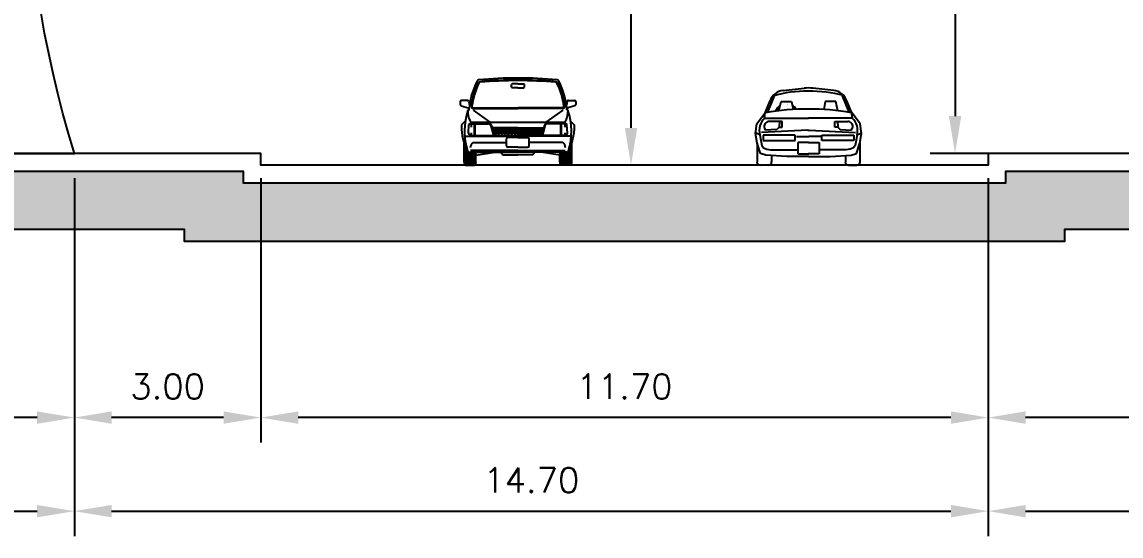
# Model space of a CAD drawing. Header units: millimetres. Extents: x 462 to 740, y -508 to -73.
# Drawn here: x 707.17 to 724.84, y -503.81 to -495.54 of the extents above; entities that cross this region are included whole.
import ezdxf

# ---------------------------------------------------------------- set-up
doc = ezdxf.new("R2010")
doc.units = ezdxf.units.MM
doc.header["$LTSCALE"] = 0.1
doc.header["$PDMODE"] = 3
doc.header["$PDSIZE"] = 0.005
for name, color, linetype in [('COTAS', 6, 'Continuous'), ('Parede alta', 5, 'Continuous'), ('VEICULO', 7, 'Continuous')]:
    doc.layers.add(name, color=color, linetype=linetype)
doc.styles.add('RO-00', font='romans.shx')
doc.dimstyles.new('COTAS-300', dxfattribs={"dimscale": 0, "dimtxt": 0.4, "dimasz": 0.6, "dimexe": 0.4, "dimexo": 0.4, "dimgap": 0.3, "dimtad": 1, "dimzin": 1, "dimdsep": 46, "dimtxsty": 'RO-00', "dimcen": 2.5, "dimclrd": 6, "dimclre": 6, "dimclrt": 2, "dimadec": 0, "dimazin": 0, "dimtfac": 1, "dimtmove": 2, "dimatfit": 2, "dimfxl": 1, "dimtolj": 1, "dimtzin": 0, "dimarcsym": 0})

# ---------------------------------------------------------------- blocks, each defined once
blk = doc.blocks.new('CARRO3')
for p, q in [((-42.1, 121.6), (-8, 125.4)), ((40.5, 121.6), (6.5, 125.4)), ((-66.8, 86.3), (-56.1, 112.8)), ((65.3, 86.3), (54.5, 112.8)), ((-70.7, 86.3), (-63.5, 105.1)), ((-48.9, 88.8), (-45.3, 103.9)), ((-45.3, 103.9), (-28.2, 103.9)), ((-28.2, 103.9), (-25.6, 91)), ((26.6, 103.9), (24, 91)), ((43.8, 103.9), (26.6, 103.9)), ((47.3, 88.8), (43.8, 103.9)), ((69.2, 86.3), (61.9, 105.1)), ((-85, 67.6), (-70.7, 86.3)), ((-72.3, 76.8), (-71.2, 85.7)), ((-72.1, 76.8), (-0.6, 76.8)), ((70.5, 76.8), (-0.9, 76.8)), ((83.5, 67.6), (69.2, 86.3)), ((70.8, 76.8), (69.6, 85.7)), ((-87.4, 51.6), (-85, 67.6)), ((-1.9, 57), (-77.6, 53.1)), ((-70.7, 57.2), (-72.1, 60.1)), ((-52.5, 58.4), (-70.7, 57.2)), ((-48.1, 71.3), (-65.1, 71.3)), ((-48.4, 61.7), (-52.5, 58.4)), ((-48.1, 71.3), (-48.4, 61.7)), ((-48.4, 61.7), (-43.7, 61.7)), ((-43.7, 71.3), (-48.1, 71.3)), ((-43.7, 61.7), (-43.7, 71.3)), ((-1.9, 57), (0.4, 57)), ((0.4, 57), (76.1, 53.1)), ((42.1, 61.7), (42.1, 71.3)), ((42.1, 71.3), (46.5, 71.3)), ((46.9, 61.7), (42.1, 61.7)), ((46.5, 71.3), (46.9, 61.7)), ((46.5, 71.3), (63.6, 71.3)), ((46.9, 61.7), (51, 58.4)), ((51, 58.4), (69.2, 57.2)), ((69.2, 57.2), (70.6, 60.1)), ((85.8, 51.6), (83.5, 67.6)), ((-84.7, 36.1), (-87.4, 51.6)), ((-80, 49.4), (-85.9, 52)), ((-84.7, 36.1), (-84.7, 5.2)), ((-79.2, 18.8), (-84.7, 36.1)), ((-80, 49.4), (-76.7, 32)), ((-74.5, 48.7), (-74.5, 40.1)), ((-72.9, 48.7), (-74.5, 48.7)), ((-74.5, 40.1), (-22.4, 40.1)), ((-22.4, 48.7), (-72.9, 48.7)), ((-22.4, 40.1), (-22.4, 48.7)), ((-20.2, 46.7), (-1.6, 46.7)), ((-0.6, 36.8), (-18.4, 36.8)), ((-18.4, 36.8), (-18.4, 18.7)), ((-1.6, 46.7), (0, 46.7)), ((-0.9, 36.8), (16.9, 36.8)), ((18.7, 46.7), (0, 46.7)), ((16.9, 36.8), (16.9, 18.7)), ((20.9, 40.1), (20.9, 48.7)), ((20.9, 48.7), (71.3, 48.7)), ((73, 40.1), (20.9, 40.1)), ((71.3, 48.7), (73, 48.7)), ((73, 48.7), (73, 40.1)), ((78.5, 49.4), (75.2, 32)), ((77.7, 18.8), (83.2, 36.1)), ((78.5, 49.4), (84.4, 52)), ((83.2, 36.1), (85.8, 51.6)), ((83.2, 36.1), (83.2, 5.2)), ((-70.2, 16.3), (-79.2, 18.8)), ((-76.7, 32), (-74.2, 28.5)), ((-74.2, 28.5), (-68.8, 26)), ((-68.8, 26), (-62.2, 24.8)), ((-62.2, 24.8), (-18.4, 25)), ((-18.4, 18.7), (-0.1, 18.7)), ((16.9, 18.7), (-1.4, 18.7)), ((60.6, 24.8), (16.9, 25)), ((67.2, 26), (60.6, 24.8)), ((72.6, 28.5), (67.2, 26)), ((68.7, 16.3), (77.7, 18.8)), ((75.2, 32), (72.6, 28.5)), ((-66, 0), (-79.5, 0)), ((-36.2, 14), (-70.2, 16.3)), ((-60.8, 15.3), (-60.8, 5.2)), ((-0.6, 14), (-36.2, 14)), ((-0.9, 14), (34.7, 14)), ((34.7, 14), (68.7, 16.3)), ((59.3, 15.3), (59.3, 5.2)), ((64.5, 0), (77.9, 0))]:
    blk.add_line(p, q)
for centre, radius, start, end in [((-0.8, 60.8), 65.1, 83.6161, 96.3839), ((-39.2, 95.8), 26, 96.3839, 158.9087), ((0, -106.2), 227, 75.5603, 104.9454), ((37.6, 95.8), 26, 21.0913, 83.6161), ((-6.1, -283.1), 374.4, 89.0927, 100.0145), ((-36.7, 81.5), 18.9, 122.4491, 158.8894), ((-36.7, 81.5), 16.3, 133.0296, 153.7604), ((-36.7, 81.5), 16.3, 85.1087, 86.0003), ((-36.7, 81.5), 18.9, 30.7149, 58.8305), ((-36.7, 81.5), 16.3, 35.8439, 49.5745), ((4.5, -283.1), 374.4, 79.9855, 90.9073), ((-53.6, 56.6), 27.4, 132.5443, 195.2659), ((52, 56.6), 27.4, 344.7341, 47.4557), ((-65.1, 63.5), 7.81, 90, 206.0179), ((63.6, 63.5), 7.81, 333.9821, 90), ((-79.5, 5.2), 5.21, 180, 270.1507), ((-66.1, 5.2), 5.21, 270.1507, 0), ((64.5, 5.2), 5.21, 180, 269.8493), ((78, 5.2), 5.21, 269.8493, 0)]:
    blk.add_arc(centre, radius, start, end)
blk = doc.blocks.new('carro_grande_elev_front')
at = {"layer": 'VEICULO'}
for p, q in [((-10, 121), (-10, 125)), ((0, 126), (-9, 126)), ((0, 120), (-9, 120)), ((0, 126), (9, 126)), ((0, 120), (9, 120)), ((10, 121), (10, 125)), ((-89.6, 98.4), (-89.6, 94)), ((-88.1, 92.1), (-77.1, 89)), ((-78.3, 100.4), (-87.6, 100.4)), ((-77.1, 89), (-75.9, 86.4)), ((-76.3, 98.8), (-75.1, 92.7)), ((-69.3, 89), (0, 89)), ((-69.3, 88), (0, 88)), ((69.3, 89), (0, 89)), ((69.3, 88), (0, 88)), ((76.3, 98.8), (75.1, 92.7)), ((77.1, 89), (75.9, 86.4)), ((88.1, 92.1), (77.1, 89)), ((78.3, 100.4), (87.6, 100.4)), ((89.6, 98.4), (89.6, 94)), ((-77.5, 85), (-76.9, 85)), ((-69.3, 85), (-43.4, 66.6)), ((69.3, 85), (43.4, 66.6)), ((77.5, 85), (76.9, 85)), ((-81.6, 68), (-87.3, 62.3)), ((-76.6, 49.8), (-75.8, 62.8)), ((-73.5, 64.5), (-75.3, 63.7)), ((-75, 63.5), (-72.5, 64)), ((-72.5, 64), (-68.5, 64)), ((-72.5, 63.1), (-72.5, 59.1)), ((-71.4, 65), (-44.9, 65)), ((-70.8, 66.6), (70.8, 66.6)), ((-67.5, 47), (-67.5, 63)), ((-66.5, 47), (-66.5, 63)), ((-65.5, 64), (-45.6, 64)), ((-41.8, 60.9), (-38.1, 46)), ((-41, 61.9), (-37.1, 46)), ((0, 58), (-40, 58)), ((0, 55), (-39.3, 55)), ((0, 52), (-38.6, 52)), ((-35, 58), (-35, 46)), ((-30, 58), (-30, 46)), ((-25, 58), (-25, 46)), ((-20, 58), (-20, 46)), ((-15, 58), (-15, 46)), ((-10, 58), (-10, 46)), ((-5, 58), (-5, 46)), ((0, 58), (40, 58)), ((0, 58), (0, 46)), ((0, 55), (39.3, 55)), ((0, 52), (38.6, 52)), ((5, 58), (5, 46)), ((10, 58), (10, 46)), ((15, 58), (15, 46)), ((20, 58), (20, 46)), ((25, 58), (25, 46)), ((30, 58), (30, 46)), ((35, 58), (35, 46)), ((41, 61.9), (37.1, 46)), ((41.8, 60.9), (38.1, 46)), ((71.4, 65), (44.9, 65)), ((65.5, 64), (45.6, 64)), ((66.5, 47), (66.5, 63)), ((67.5, 47), (67.5, 63)), ((72.5, 64), (68.5, 64)), ((75, 63.5), (72.5, 64)), ((72.5, 63.1), (72.5, 59.1)), ((73.5, 64.5), (75.3, 63.7)), ((76.6, 49.8), (75.8, 62.8)), ((81.6, 68), (87.3, 62.3)), ((-83.5, 4.5), (-83.5, 34.4)), ((-82.5, 45), (0, 45)), ((-72.5, 46), (-74.7, 46.8)), ((-72.5, 49.9), (-72.5, 47.4)), ((-72.5, 46), (-68.5, 46)), ((-69.3, 35), (-17.5, 35)), ((-65.5, 46), (-38.1, 46)), ((0, 49), (-37.8, 49)), ((-37.1, 46), (0, 46)), ((-17.5, 30), (-17.5, 41)), ((0, 43), (-15.5, 43)), ((0, 49), (37.8, 49)), ((37.1, 46), (0, 46)), ((82.5, 45), (0, 45)), ((0, 43), (15.5, 43)), ((17.5, 30), (17.5, 41)), ((69.3, 35), (17.5, 35)), ((65.5, 46), (38.1, 46)), ((72.5, 46), (68.5, 46)), ((72.5, 49.9), (72.5, 47.4)), ((72.5, 46), (74.7, 46.8)), ((83.5, 4.5), (83.5, 34.4)), ((-81.5, 0), (-81.5, 28.7)), ((-80, 0), (-80, 25.3)), ((-78.6, 0), (-78.6, 22.1)), ((-77.1, 0), (-77.1, 20.4)), ((-75.7, 0), (-75.7, 20)), ((-75.7, 20), (0, 20)), ((-74.2, 0), (-74.2, 20)), ((0, 22.5), (-73.3, 22.5)), ((-72.8, 0), (-72.8, 20)), ((-71.3, 0), (-71.3, 20)), ((-69.9, 0), (-69.9, 20)), ((-68.4, 0), (-68.4, 20)), ((-67, 0), (-67, 20)), ((-65, 15.3), (-35.9, 20)), ((-65, 4.5), (-65, 20)), ((-26.4, 20), (-23.3, 16)), ((0, 28), (-15.5, 28)), ((0, 28), (15.5, 28)), ((0, 22.5), (73.3, 22.5)), ((75.7, 20), (0, 20)), ((26.4, 20), (23.3, 16)), ((65, 15.3), (35.9, 20)), ((65, 4.5), (65, 20)), ((67, 0), (67, 20)), ((68.4, 0), (68.4, 20)), ((69.9, 0), (69.9, 20)), ((71.3, 0), (71.3, 20)), ((72.8, 0), (72.8, 20)), ((74.2, 0), (74.2, 20)), ((75.7, 0), (75.7, 20)), ((77.1, 0), (77.1, 20.4)), ((78.6, 0), (78.6, 22.1)), ((80, 0), (80, 25.3)), ((81.5, 0), (81.5, 28.7)), ((-81.5, 0), (-67, 0)), ((-23.3, 16), (0, 16)), ((23.3, 16), (0, 16)), ((81.5, 0), (67, 0))]:
    blk.add_line(p, q, dxfattribs=at)
for centre, radius, start, end in [((47, 75.1), 123.4, 153.3242, 174.9735), ((47, 75.1), 120.4, 154.1335, 172.2174), ((47, 75.1), 119.4, 154.1335, 172.2174), ((-60.6, 129.2), 3, 95.3028, 153.3242), ((-58.6, 126.3), 3, 95.1557, 154.1335), ((0, -523.5), 658.5, 84.6972, 95.3028), ((-58.6, 126.3), 2, 95.1557, 154.1335), ((0, -523.5), 655.5, 84.8443, 95.1557), ((0, -523.5), 654.5, 84.8443, 95.1557), ((-9, 125), 1, 90, 180), ((-9, 121), 1, 180, 270), ((9, 125), 1, 0, 90), ((9, 121), 1, 270, 0), ((58.6, 126.3), 2, 25.8665, 84.8443), ((58.6, 126.3), 3, 25.8665, 84.8443), ((-47, 75.1), 119.4, 7.7826, 25.8665), ((60.6, 129.2), 3, 26.6758, 84.6972), ((-47, 75.1), 120.4, 7.7826, 25.8665), ((-47, 75.1), 123.4, 5.0265, 26.6758), ((-87.6, 98.4), 2, 90, 180), ((-87.6, 94), 2, 180, 254.6167), ((-78.3, 98.4), 2, 11.2915, 90), ((-76.9, 86), 1, 270, 354.9735), ((-69.3, 91), 3, 172.2174, 270), ((-69.3, 91), 2, 172.2174, 270), ((69.3, 91), 3, 270, 7.7826), ((69.3, 91), 2, 270, 7.7826), ((76.9, 86), 1, 185.0265, 270), ((78.3, 98.4), 2, 90, 168.7085), ((87.6, 98.4), 2, 0, 90), ((87.6, 94), 2, 285.3833, 0), ((20, 52.5), 102.8, 161.5651, 197.1976), ((-39, 84), 38.6, 178.5317, 202.8811), ((-70.8, 70.6), 4, 202.8811, 270), ((70.8, 70.6), 4, 270, 337.1189), ((39, 84), 38.6, 337.1189, 1.4683), ((-20, 52.5), 102.8, 342.8024, 18.4349), ((20, 52.5), 107.8, 174.7999, 175.7267), ((-0.2, 60.5), 87.3, 179.9938, 206.4303), ((-74.9, 62.6), 1, 100.1378, 176.5135), ((-74.8, 62.8), 1, 115.6872, 176.5135), ((-71.4, 60), 5, 90, 115.6872), ((-68.5, 63), 1, 0, 90), ((-65.5, 63), 1, 90, 180), ((-45.6, 60), 4, 13.611, 90), ((-44.9, 61), 4, 13.611, 90), ((44.9, 61), 4, 90, 166.389), ((45.6, 60), 4, 90, 166.389), ((65.5, 63), 1, 0, 90), ((68.5, 63), 1, 90, 180), ((71.4, 60), 5, 64.3128, 90), ((74.9, 62.6), 1, 3.4865, 79.8622), ((74.8, 62.8), 1, 3.4865, 64.3128), ((0.2, 60.5), 87.3, 333.5697, 0.0062), ((-20, 52.5), 107.8, 4.2733, 5.2001), ((-73.6, 49.6), 3, 176.5135, 250.1361), ((-62.3, 25.9), 11.5, 127.7412, 175.0677), ((-68.5, 47), 1, 270, 0), ((-65.5, 47), 1, 180, 270), ((-15.5, 41), 2, 90, 180), ((15.5, 41), 2, 0, 90), ((65.5, 47), 1, 270, 0), ((68.5, 47), 1, 180, 270), ((62.3, 25.9), 11.5, 4.9323, 52.2588), ((73.6, 49.6), 3, 289.8639, 3.4865), ((-75.7, 23), 3, 206.4303, 270), ((-75.3, 23), 3, 197.1976, 270), ((-15.5, 30), 2, 180, 270), ((15.5, 30), 2, 270, 0), ((75.3, 23), 3, 270, 342.8024), ((75.7, 23), 3, 270, 333.5697), ((-77.4, 4.5), 6.06, 180, 227.925), ((-71, 4.5), 6.06, 312.075, 0), ((71, 4.5), 6.06, 180, 227.925), ((77.4, 4.5), 6.06, 312.075, 0)]:
    blk.add_arc(centre, radius, start, end, dxfattribs=at)
blk = doc.blocks.new('*D50')
at = {"layer": 'COTAS', "color": 6, "lineweight": -2}
for p, q in [((722.709, -498.052), (722.709, -502.303)), ((731.209, -498.052), (731.209, -502.303)), ((730.609, -501.903), (723.309, -501.903))]:
    blk.add_line(p, q, dxfattribs=at)
at = {"layer": 'COTAS', "color": 6}
for points in [[(723.309, -501.803), (723.309, -502.003), (722.709, -501.903)], [(730.609, -501.803), (730.609, -502.003), (731.209, -501.903)]]:
    blk.add_solid(points, dxfattribs=at)
at = {"layer": 'Defpoints', "color": 0}
for p in [(722.709, -497.652), (731.209, -497.652), (722.709, -501.903)]:
    blk.add_point(p, dxfattribs=at)
at = {"layer": 'COTAS', "color": 2, "insert": (726.959, -501.403), "char_height": 0.4, "attachment_point": 5, "style": 'RO-00'}
blk.add_mtext('\\A1;8.50', dxfattribs=at)
blk = doc.blocks.new('*D51')
at = {"layer": 'COTAS', "color": 6, "lineweight": -2}
for p, q in [((711.009, -498.052), (711.009, -502.303)), ((722.709, -498.052), (722.709, -502.303)), ((722.109, -501.903), (711.609, -501.903))]:
    blk.add_line(p, q, dxfattribs=at)
at = {"layer": 'COTAS', "color": 6}
for points in [[(711.609, -501.803), (711.609, -502.003), (711.009, -501.903)], [(722.109, -501.803), (722.109, -502.003), (722.709, -501.903)]]:
    blk.add_solid(points, dxfattribs=at)
at = {"layer": 'Defpoints', "color": 0}
for p in [(711.009, -497.652), (722.709, -497.652), (711.009, -501.903)]:
    blk.add_point(p, dxfattribs=at)
at = {"layer": 'COTAS', "color": 2, "insert": (716.859, -501.403), "char_height": 0.4, "attachment_point": 5, "style": 'RO-00'}
blk.add_mtext('\\A1;11.70', dxfattribs=at)
blk = doc.blocks.new('*D52')
at = {"layer": 'COTAS', "color": 6, "lineweight": -2}
for p, q in [((708.009, -498.052), (708.009, -502.303)), ((711.009, -498.052), (711.009, -502.303)), ((710.409, -501.903), (708.609, -501.903))]:
    blk.add_line(p, q, dxfattribs=at)
at = {"layer": 'COTAS', "color": 6}
for points in [[(708.609, -501.803), (708.609, -502.003), (708.009, -501.903)], [(710.409, -501.803), (710.409, -502.003), (711.009, -501.903)]]:
    blk.add_solid(points, dxfattribs=at)
at = {"layer": 'Defpoints', "color": 0}
for p in [(708.009, -497.652), (711.009, -497.652), (708.009, -501.903)]:
    blk.add_point(p, dxfattribs=at)
at = {"layer": 'COTAS', "color": 2, "insert": (709.509, -501.403), "char_height": 0.4, "attachment_point": 5, "style": 'RO-00'}
blk.add_mtext('\\A1;3.00', dxfattribs=at)
blk = doc.blocks.new('*D53')
at = {"layer": 'COTAS', "color": 6, "lineweight": -2}
for p, q in [((708.009, -498.052), (708.009, -502.303)), ((701.239, -499.279), (701.239, -502.303)), ((707.409, -501.903), (701.839, -501.903))]:
    blk.add_line(p, q, dxfattribs=at)
at = {"layer": 'COTAS', "color": 6}
for points in [[(701.839, -501.803), (701.839, -502.003), (701.239, -501.903)], [(707.409, -501.803), (707.409, -502.003), (708.009, -501.903)]]:
    blk.add_solid(points, dxfattribs=at)
at = {"layer": 'Defpoints', "color": 0}
for p in [(708.009, -497.652), (701.239, -498.879), (701.239, -501.903)]:
    blk.add_point(p, dxfattribs=at)
at = {"layer": 'COTAS', "color": 2, "insert": (704.624, -501.403), "char_height": 0.4, "attachment_point": 5, "style": 'RO-00'}
blk.add_mtext('\\A1;6.77', dxfattribs=at)
blk = doc.blocks.new('*D71')
at = {"layer": 'COTAS', "color": 6, "lineweight": -2}
for p, q in [((669.411, -500.577), (669.411, -503.809)), ((708.009, -501.345), (708.009, -503.809)), ((670.011, -503.409), (707.409, -503.409))]:
    blk.add_line(p, q, dxfattribs=at)
at = {"layer": 'COTAS', "color": 6}
for points in [[(670.011, -503.309), (670.011, -503.509), (669.411, -503.409)], [(707.409, -503.309), (707.409, -503.509), (708.009, -503.409)]]:
    blk.add_solid(points, dxfattribs=at)
at = {"layer": 'Defpoints', "color": 0}
for p in [(669.411, -500.177), (708.009, -500.945), (708.009, -503.409)]:
    blk.add_point(p, dxfattribs=at)
at = {"layer": 'COTAS', "color": 2, "insert": (688.71, -502.909), "char_height": 0.4, "attachment_point": 5, "style": 'RO-00'}
blk.add_mtext('\\A1;38.60', dxfattribs=at)
blk = doc.blocks.new('*D72')
at = {"layer": 'COTAS', "color": 6, "lineweight": -2}
for p, q in [((722.709, -500.577), (722.709, -503.809)), ((708.009, -501.345), (708.009, -503.809)), ((708.609, -503.409), (722.109, -503.409))]:
    blk.add_line(p, q, dxfattribs=at)
at = {"layer": 'COTAS', "color": 6}
for points in [[(708.609, -503.309), (708.609, -503.509), (708.009, -503.409)], [(722.109, -503.309), (722.109, -503.509), (722.709, -503.409)]]:
    blk.add_solid(points, dxfattribs=at)
at = {"layer": 'Defpoints', "color": 0}
for p in [(722.709, -500.177), (708.009, -500.945), (722.709, -503.409)]:
    blk.add_point(p, dxfattribs=at)
at = {"layer": 'COTAS', "color": 2, "insert": (715.359, -502.909), "char_height": 0.4, "attachment_point": 5, "style": 'RO-00'}
blk.add_mtext('\\A1;14.70', dxfattribs=at)
blk = doc.blocks.new('*D73')
at = {"layer": 'COTAS', "color": 6, "lineweight": -2}
for p, q in [((722.709, -500.577), (722.709, -503.809)), ((731.209, -500.577), (731.209, -503.809)), ((723.309, -503.409), (730.609, -503.409))]:
    blk.add_line(p, q, dxfattribs=at)
at = {"layer": 'COTAS', "color": 6}
for points in [[(723.309, -503.309), (723.309, -503.509), (722.709, -503.409)], [(730.609, -503.309), (730.609, -503.509), (731.209, -503.409)]]:
    blk.add_solid(points, dxfattribs=at)
at = {"layer": 'Defpoints', "color": 0}
for p in [(722.709, -500.177), (731.209, -500.177), (731.209, -503.409)]:
    blk.add_point(p, dxfattribs=at)
at = {"layer": 'COTAS', "color": 2, "insert": (726.959, -502.909), "char_height": 0.4, "attachment_point": 5, "style": 'RO-00'}
blk.add_mtext('\\A1;8.50', dxfattribs=at)
blk = doc.blocks.new('*D74')
at = {"layer": 'COTAS', "color": 6, "lineweight": -2}
for p, q in [((718.337, -491.841), (716.563, -491.841)), ((716.963, -497.241), (716.963, -492.441)), ((718.337, -497.841), (716.563, -497.841))]:
    blk.add_line(p, q, dxfattribs=at)
at = {"layer": 'COTAS', "color": 6}
for points in [[(716.863, -492.441), (717.063, -492.441), (716.963, -491.841)], [(716.863, -497.241), (717.063, -497.241), (716.963, -497.841)]]:
    blk.add_solid(points, dxfattribs=at)
at = {"layer": 'Defpoints', "color": 0}
for p in [(716.963, -491.841), (718.737, -491.841), (718.737, -497.841)]:
    blk.add_point(p, dxfattribs=at)
at = {"layer": 'COTAS', "color": 2, "insert": (716.463, -494.841), "char_height": 0.4, "attachment_point": 5, "rotation": 90, "style": 'RO-00'}
blk.add_mtext('\\A1;6.00', dxfattribs=at)
blk = doc.blocks.new('*D75')
at = {"layer": 'COTAS', "color": 6, "lineweight": -2}
for p, q in [((712.725, -478.651), (704.466, -478.651)), ((704.866, -479.251), (704.866, -497.052)), ((710.609, -497.652), (704.466, -497.652))]:
    blk.add_line(p, q, dxfattribs=at)
at = {"layer": 'COTAS', "color": 6}
for points in [[(704.766, -479.251), (704.966, -479.251), (704.866, -478.651)], [(704.766, -497.052), (704.966, -497.052), (704.866, -497.652)]]:
    blk.add_solid(points, dxfattribs=at)
at = {"layer": 'Defpoints', "color": 0}
for p in [(713.125, -478.651), (704.866, -497.652), (711.009, -497.652)]:
    blk.add_point(p, dxfattribs=at)
at = {"layer": 'COTAS', "color": 2, "insert": (704.366, -485.736), "char_height": 0.4, "attachment_point": 5, "rotation": 90, "style": 'RO-00'}
blk.add_mtext('\\A1;19.00', dxfattribs=at)
blk = doc.blocks.new('*D77')
at = {"layer": 'COTAS', "color": 6, "lineweight": -2}
for p, q in [((724.167, -486.405), (721.775, -486.405)), ((722.175, -487.005), (722.175, -497.052)), ((724.167, -497.652), (721.775, -497.652))]:
    blk.add_line(p, q, dxfattribs=at)
at = {"layer": 'COTAS', "color": 6}
for points in [[(722.075, -487.005), (722.275, -487.005), (722.175, -486.405)], [(722.075, -497.052), (722.275, -497.052), (722.175, -497.652)]]:
    blk.add_solid(points, dxfattribs=at)
at = {"layer": 'Defpoints', "color": 0}
for p in [(724.567, -486.405), (722.175, -497.652), (724.567, -497.652)]:
    blk.add_point(p, dxfattribs=at)
at = {"layer": 'COTAS', "color": 2, "insert": (721.675, -494.442), "char_height": 0.4, "attachment_point": 5, "rotation": 90, "style": 'RO-00'}
blk.add_mtext('\\A1;11.25', dxfattribs=at)

msp = doc.modelspace()

# ---------------------------------------------------------------- hatches: boundary and pattern name
at = {"layer": 'Parede alta'}
msp.add_hatch(color=256, dxfattribs=at).paths.add_polyline_path([(615.813, -498.124), (622.397, -498.124), (622.397, -497.935), (637.373, -497.935), (637.373, -498.124), (639.075, -498.124), (644.831, -498.124), (644.831, -497.935), (653.026, -497.935), (653.026, -498.124), (665.693, -498.124), (665.693, -497.935), (690.531, -497.935), (710.726, -497.935), (710.726, -498.124), (722.993, -498.124), (722.993, -497.935), (730.926, -497.935), (730.926, -498.124), (739.642, -498.124), (739.642, -499.068), (729.982, -499.068), (729.982, -498.879), (723.937, -498.879), (723.937, -499.068), (709.782, -499.068), (709.782, -498.879), (690.531, -498.879), (666.637, -498.879), (666.637, -499.068), (652.082, -499.068), (652.082, -498.879), (645.775, -498.879), (645.775, -499.068), (639.075, -499.068), (636.429, -499.068), (636.429, -498.879), (623.341, -498.879), (623.341, -499.068), (615.813, -499.068)])

# ---------------------------------------------------------------- linework, layer by layer
msp.add_lwpolyline([(708.009, -497.652, -0.29255), (713.325, -478.651), (713.125, -478.651, 0.309216), (707.009, -497.652)], format="xyb", close=True, dxfattribs=at)
for points in [[(739.642, -497.841), (731.209, -497.841), (731.209, -497.652), (722.709, -497.652), (722.709, -497.841), (711.009, -497.841), (711.009, -497.652), (690.531, -497.652), (665.409, -497.652), (665.409, -497.841), (653.309, -497.841), (653.309, -497.652), (644.547, -497.652), (644.547, -497.841), (639.075, -497.841), (637.656, -497.841), (637.656, -497.652), (622.113, -497.652), (622.113, -497.841), (615.813, -497.841)], [(665.693, -497.935), (690.531, -497.935), (710.726, -497.935), (710.726, -498.124), (722.993, -498.124), (722.993, -497.935), (730.926, -497.935), (730.926, -498.124), (739.642, -498.124), (739.642, -499.068), (729.982, -499.068), (729.982, -498.879), (723.937, -498.879), (723.937, -499.068), (709.782, -499.068), (709.782, -498.879), (690.531, -498.879), (666.637, -498.879)]]:
    msp.add_lwpolyline(points, dxfattribs=at)

# ---------------------------------------------------------------- block references
for name, p, xscale, yscale, zscale in [('carro_grande_elev_front', (715.144, -497.841), 0.01038576000000934, 0.01038575999998698, 0.01038576), ('CARRO3', (719.825, -497.841), 0.009866472000001045, 0.009866472000001045, 0.009866472000000001)]:
    msp.add_blockref(name, p, dxfattribs=dict(xscale=xscale, yscale=yscale, zscale=zscale))

# ---------------------------------------------------------------- dimensions: what is measured, and where the dimension line sits
at = {"layer": 'COTAS'}
for base, p1, p2, picture, middle in [((704.866, -497.652), (713.125, -478.651), (711.009, -497.652), '*D75', (704.366, -485.736)), ((722.175, -497.652), (724.567, -486.405), (724.567, -497.652), '*D77', (721.675, -494.442))]:
    dim = msp.add_linear_dim(base=base, p1=p1, p2=p2, angle=90, dimstyle='COTAS-300', override={"dimscale": 1}, dxfattribs=at)
    dim.commit()
    dim.dimension.update_dxf_attribs({"geometry": picture, "text_midpoint": middle, "dimtype": 160})
dim = msp.add_linear_dim(base=(716.963, -491.841), p1=(718.737, -497.841), p2=(718.737, -491.841), angle=90, dimstyle='COTAS-300', override={"dimscale": 1}, dxfattribs=at)
dim.commit()
dim.dimension.update_dxf_attribs({"geometry": '*D74', "text_midpoint": (716.463, -494.841)})
for base, p1, p2, picture, middle in [((701.239, -501.903), (708.009, -497.652), (701.239, -498.879), '*D53', (704.624, -501.403)), ((708.009, -501.903), (711.009, -497.652), (708.009, -497.652), '*D52', (709.509, -501.403)), ((711.009, -501.903), (722.709, -497.652), (711.009, -497.652), '*D51', (716.859, -501.403)), ((722.709, -501.903), (731.209, -497.652), (722.709, -497.652), '*D50', (726.959, -501.403)), ((708.009, -503.409), (669.411, -500.177), (708.009, -500.945), '*D71', (688.71, -502.909)), ((722.709, -503.409), (708.009, -500.945), (722.709, -500.177), '*D72', (715.359, -502.909)), ((731.209, -503.409), (722.709, -500.177), (731.209, -500.177), '*D73', (726.959, -502.909))]:
    dim = msp.add_linear_dim(base=base, p1=p1, p2=p2, dimstyle='COTAS-300', override={"dimscale": 1}, dxfattribs=at)
    dim.commit()
    dim.dimension.update_dxf_attribs({"geometry": picture, "text_midpoint": middle})

doc.saveas('drawing.dxf')
